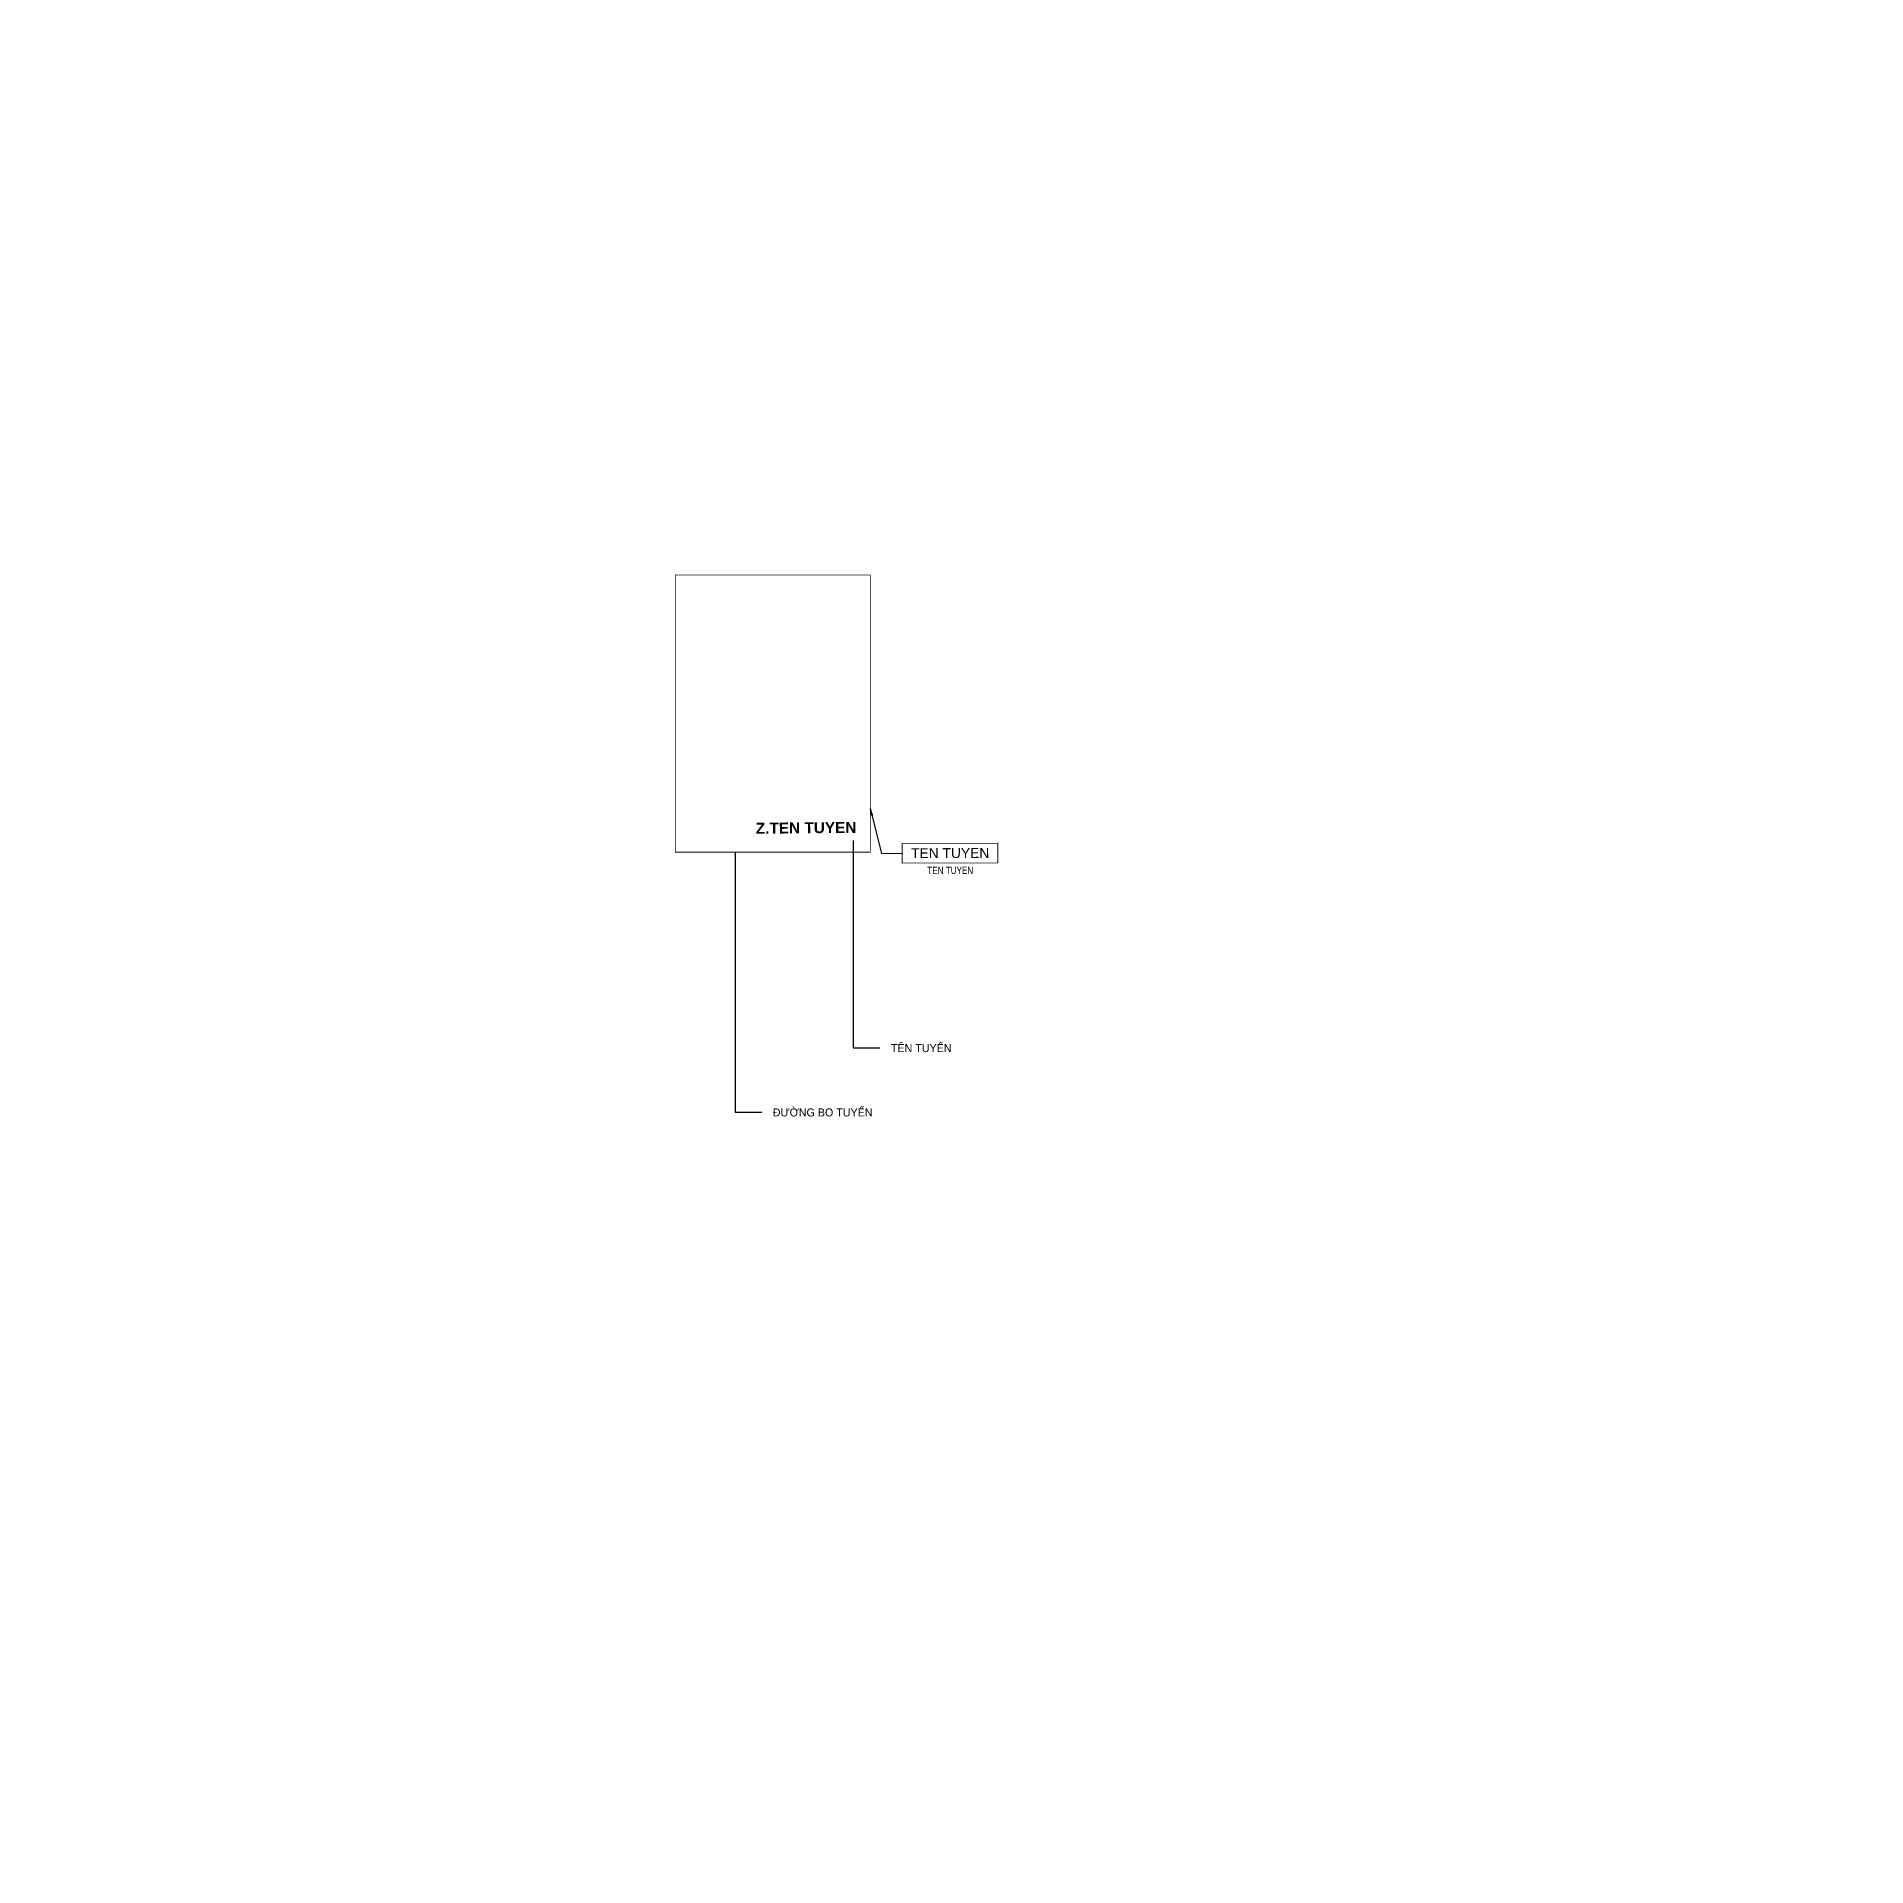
# Model space of a CAD drawing. Header units: metres. Extents: x -500 to 500, y -500 to 500.
# Drawn here: x 0 to 250, y 0 to 250 of the extents above; entities that cross this region are included whole.
import ezdxf
from ezdxf.enums import TextEntityAlignment as Align

# ---------------------------------------------------------------- set-up
doc = ezdxf.new("R2010")
doc.units = ezdxf.units.M
doc.linetypes.add('DASHDOT', pattern=[1, 0.5, -0.25, 0, -0.25])
doc.linetypes.add('HIDDEN', pattern=[0.375, 0.25, -0.125])
doc.layers.add('KT-TrichCT', color=9, linetype='HIDDEN', lineweight=15)
doc.layers.add('PK-DUONG BAO PHAN KHU', color=110, linetype='DASHDOT')
doc.layers.add('VNCC-Ar-Note', color=8, linetype='Continuous')
doc.layers.add('PK-DUONG BAO TUYEN', color=103, linetype='HIDDEN', lineweight=15, plot=False)
doc.layers.add('PK-TEN TUYEN', color=113, linetype='HIDDEN', lineweight=15, plot=False)
doc.styles.add('VNCC-Arial', font='arial.ttf')
doc.styles.add('VNCC-ArialB', font='arialbd.ttf')
doc.dimstyles.get("Standard").update_dxf_attribs({"dimtxt": 0.18, "dimasz": 0.18, "dimexe": 0.18, "dimexo": 0.0625, "dimgap": 0.09, "dimtad": 0, "dimtih": 1, "dimtoh": 1, "dimdec": 4, "dimzin": 0, "dimdsep": 46, "dimtxsty": 'Standard', "dimcen": 0.09, "dimadec": 0, "dimazin": 0, "dimtfac": 1, "dimtdec": 4, "dimtofl": 0, "dimtmove": 0, "dimatfit": 3, "dimfxl": 1, "dimtolj": 1, "dimtzin": 0, "dimarcsym": 0})

# ---------------------------------------------------------------- blocks, each defined once
blk = doc.blocks.new('Trich CTnho')
blk.add_wipeout([(-1459, 600), (1446, 600), (1446, 0), (-1459, 0)])
at = {"layer": 'KT-TrichCT', "color": 9, "linetype": 'Continuous'}
blk.add_lwpolyline([(-1459, 0), (-1459, 600), (1446, 600), (1446, 0)], close=True, dxfattribs=at)
at = {"layer": 'KT-TrichCT', "color": 9, "style": 'VNCC-Arial'}
blk.add_attdef('CT-01', text='', height=300, dxfattribs=at).set_placement((0, 300), align=Align.MIDDLE)
at = {"layer": 'KT-TrichCT', "color": 6, "linetype": 'Continuous', "style": 'VNCC-Arial'}
blk.add_attdef('KT-CT-CH.01', text='', height=220, dxfattribs=at).set_placement((0, -221), align=Align.MIDDLE_CENTER)

msp = doc.modelspace()

# ---------------------------------------------------------------- linework, layer by layer
at = {"layer": 'PK-DUONG BAO TUYEN', "const_width": 0.1}
msp.add_lwpolyline([(113.91, 176.43), (87.28, 176.43), (87.28, 138.57), (113.91, 138.57)], close=True, dxfattribs=at)

# ---------------------------------------------------------------- texts
at = {"layer": 'Defpoints', "color": 6, "attachment_point": 1}
for s, insert, char_height in [('TÊN TUYẾN', (116.72, 112.35), 1.093), ('ĐƯỜNG BO TUYẾN', (100.58, 103.56), 1.0933)]:
    msp.add_mtext_dynamic_manual_height_columns(s, width=199.187, gutter_width=1, heights=[0], dxfattribs=dict(at, insert=insert, char_height=char_height))
at = {"layer": 'PK-TEN TUYEN', "insert": (98.26, 142.59), "char_height": 1.5, "attachment_point": 1, "rotation": 0.4823, "style": 'VNCC-ArialB'}
msp.add_mtext_dynamic_manual_height_columns('Z.TEN TUYEN', width=32.6863, gutter_width=15, heights=[0], dxfattribs=at)

# ---------------------------------------------------------------- leaders
at = {"layer": 'Defpoints', "linetype": 'ByBlock'}
for points in [[(111.57, 140.18), (111.57, 111.85), (115.23, 111.85)], [(95.43, 138.57), (95.43, 103.06), (99.09, 103.06)]]:
    msp.add_leader(points, dimstyle='Standard', override={"dimasz": 0.5, "dimgap": 0.09, "dimtad": 0, "dimtfill": 2, "dimtfillclr": 255, "dimarcsym": 1}, dxfattribs=at)
at = {"layer": 'VNCC-Ar-Note'}
msp.add_leader([(113.91, 144.57), (115.42, 138.41), (118.73, 138.42)], dimstyle='Standard', override={"dimasz": 1}, dxfattribs=at)

# ---------------------------------------------------------------- next in the draw order: block references
ref = msp.add_blockref('Trich CTnho', (124.82, 137.09), dxfattribs=dict(at, xscale=0.004500000000000003, yscale=0.004500000000000003, zscale=0.004500000000000003, rotation=0.161287359015259))
ref.add_attrib('CT-01', 'TEN TUYEN', dxfattribs={"color": 9, "height": 1.35, "rotation": 0.1613, "style": 'VNCC-Arial'}).set_placement((124.82, 138.44), align=Align.MIDDLE)
ref.add_attrib('KT-CT-CH.01', 'TEN TUYEN', dxfattribs={"color": 6, "linetype": 'Continuous', "height": 0.99, "rotation": 0.1613, "style": 'VNCC-Arial', "width": 0.8}).set_placement((124.83, 136.09), align=Align.MIDDLE_CENTER)

# ---------------------------------------------------------------- next in the draw order: linework, layer by layer
at = {"layer": 'PK-DUONG BAO PHAN KHU', "color": 3}
msp.add_circle((0, 0), 500, dxfattribs=at)

doc.saveas('drawing.dxf')
